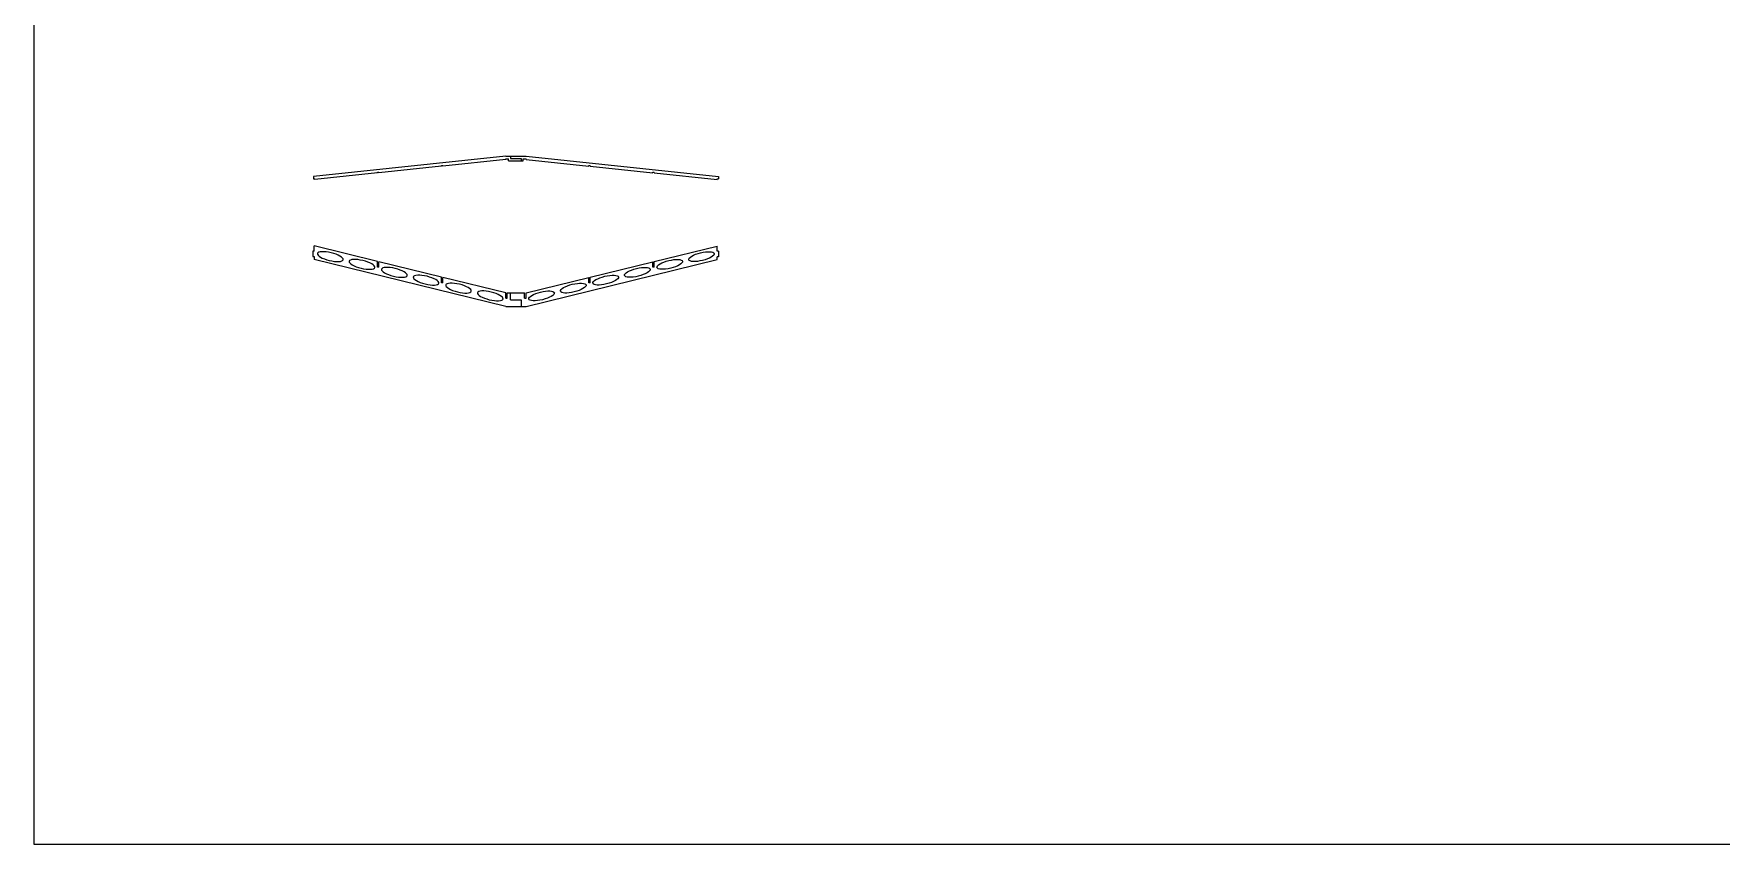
# Model space of a CAD drawing. Header units: millimetres. Extents: x 387 to 11444, y 601 to 6721.
# Drawn here: x 6444 to 8944, y 801 to 2003 of the extents above; entities that cross this region are included whole.
import ezdxf

# ---------------------------------------------------------------- set-up
doc = ezdxf.new("R2010")
doc.units = ezdxf.units.MM
doc.layers.add('1', color=115, linetype='Continuous', plot=False)
doc.layers.add('2mm轻木', color=150, linetype='Continuous')
doc.layers.add('4mm', color=4, linetype='Continuous')

msp = doc.modelspace()

# ---------------------------------------------------------------- linework, layer by layer
at = {"layer": '1'}
for p, q in [((6444.162, 3301.333), (6444.162, 801.333)), ((6444.162, 801.333), (11444.162, 801.333))]:
    msp.add_line(p, q, dxfattribs=at)
at = {"layer": '2mm轻木'}
for p, q in [((6857.428, 1680.55), (6857.428, 1672.918)), ((6859.428, 1680.55), (6857.428, 1680.55)), ((6859.428, 1680.55), (6859.428, 1688.427)), ((6953.428, 1665.339), (6859.428, 1688.427)), ((7363.428, 1665.339), (7456.428, 1688.181)), ((7363.428, 1665.339), (7456.428, 1688.181)), ((7456.428, 1680.427), (7456.428, 1688.181)), ((7458.428, 1680.427), (7456.428, 1680.427)), ((7458.428, 1680.427), (7458.428, 1672.427)), ((6857.428, 1672.918), (6859.428, 1672.918)), ((6859.428, 1672.918), (6859.428, 1668.427)), ((7143.428, 1598.672), (6859.428, 1668.427)), ((6953.428, 1657.094), (6953.428, 1665.339)), ((6955.428, 1657.094), (6953.428, 1657.094)), ((6955.428, 1657.094), (6955.428, 1664.848)), ((7048.428, 1642.006), (6955.428, 1664.848)), ((7173.428, 1598.672), (7456.428, 1668.181)), ((7268.428, 1642.006), (7361.428, 1664.848)), ((7361.428, 1657.094), (7361.428, 1664.848)), ((7363.428, 1657.094), (7361.428, 1657.094)), ((7363.428, 1657.094), (7363.428, 1665.339)), ((7456.428, 1668.181), (7456.428, 1672.427)), ((7458.428, 1672.427), (7456.428, 1672.427)), ((7048.428, 1633.76), (7048.428, 1642.006)), ((7050.428, 1633.76), (7048.428, 1633.76)), ((7050.428, 1633.76), (7050.428, 1641.515)), ((7143.428, 1618.672), (7050.428, 1641.515)), ((7173.428, 1618.672), (7266.428, 1641.515)), ((7266.428, 1633.76), (7266.428, 1641.515)), ((7268.428, 1633.76), (7266.428, 1633.76)), ((7268.428, 1633.76), (7268.428, 1642.006)), ((7143.428, 1610.672), (7143.428, 1618.672)), ((7143.428, 1610.672), (7145.428, 1610.672)), ((7145.428, 1610.672), (7145.428, 1618.672)), ((7145.428, 1618.672), (7171.428, 1618.672)), ((7150.428, 1608.672), (7150.428, 1618.672)), ((7150.428, 1608.672), (7166.428, 1608.672)), ((7166.428, 1608.672), (7166.428, 1598.672)), ((7171.428, 1610.672), (7171.428, 1618.672)), ((7171.428, 1610.672), (7173.428, 1610.672)), ((7173.428, 1610.672), (7173.428, 1618.672)), ((7143.428, 1598.672), (7173.428, 1598.672))]:
    msp.add_line(p, q, dxfattribs=at)
at = {"layer": '2mm轻木', "extrusion": (0, 0, -1)}
for centre in [(6883.428, 1672.532), (6930.428, 1660.988), (6978.428, 1649.199), (7025.428, 1637.655), (7073.428, 1625.865), (7120.428, 1614.322)]:
    msp.add_ellipse(centre, major_axis=(19, -4.667), ratio=0.29765487, dxfattribs=at)
at = {"layer": '2mm轻木'}
for centre in [(7433.428, 1672.532), (7338.428, 1649.199), (7386.428, 1660.988), (7243.428, 1625.865), (7291.428, 1637.655), (7196.428, 1614.322)]:
    msp.add_ellipse(centre, major_axis=(-19, -4.667), ratio=0.29765487, dxfattribs=at)
at = {"layer": '4mm'}
for p, q in [((7143.428, 1821.495), (6858.428, 1791.495)), ((7048.428, 1806.495), (6955.428, 1796.706)), ((7048.428, 1806.495), (7048.428, 1807.6)), ((7048.428, 1807.6), (7050.428, 1807.6)), ((7143.428, 1816.495), (7050.428, 1806.706)), ((7050.428, 1806.706), (7050.428, 1807.6)), ((7143.428, 1821.495), (7173.428, 1821.495)), ((7143.428, 1817.495), (7147.428, 1817.495)), ((7143.428, 1816.495), (7143.428, 1817.495)), ((7147.428, 1814.495), (7147.428, 1817.495)), ((7147.428, 1814.495), (7169.428, 1814.495)), ((7150.428, 1821.495), (7150.428, 1817.995)), ((7150.428, 1817.995), (7166.428, 1817.995)), ((7166.428, 1817.995), (7166.428, 1814.495)), ((7169.428, 1817.495), (7173.428, 1817.495)), ((7169.428, 1814.495), (7169.428, 1817.495)), ((7173.428, 1821.495), (7458.428, 1791.495)), ((7173.428, 1816.495), (7173.428, 1817.495)), ((7173.428, 1816.495), (7266.428, 1806.706)), ((7266.428, 1806.706), (7266.428, 1807.6)), ((7266.428, 1807.6), (7268.428, 1807.6)), ((7268.428, 1806.495), (7268.428, 1807.6)), ((7268.428, 1806.495), (7361.428, 1796.706)), ((6858.428, 1791.495), (6858.428, 1787.601)), ((6858.428, 1787.601), (6860.428, 1787.601)), ((6953.428, 1796.495), (6860.428, 1786.706)), ((6860.428, 1786.706), (6860.428, 1787.601)), ((6953.428, 1796.495), (6953.428, 1797.601)), ((6953.428, 1797.601), (6955.428, 1797.601)), ((6955.428, 1796.706), (6955.428, 1797.601)), ((7361.428, 1796.706), (7361.428, 1797.6)), ((7361.428, 1797.6), (7363.428, 1797.6)), ((7363.428, 1796.495), (7363.428, 1797.6)), ((7363.428, 1796.495), (7456.428, 1786.706)), ((7456.428, 1786.706), (7456.428, 1787.6)), ((7456.428, 1787.6), (7458.428, 1787.6)), ((7458.428, 1791.495), (7458.428, 1787.6))]:
    msp.add_line(p, q, dxfattribs=at)

doc.saveas('drawing.dxf')
